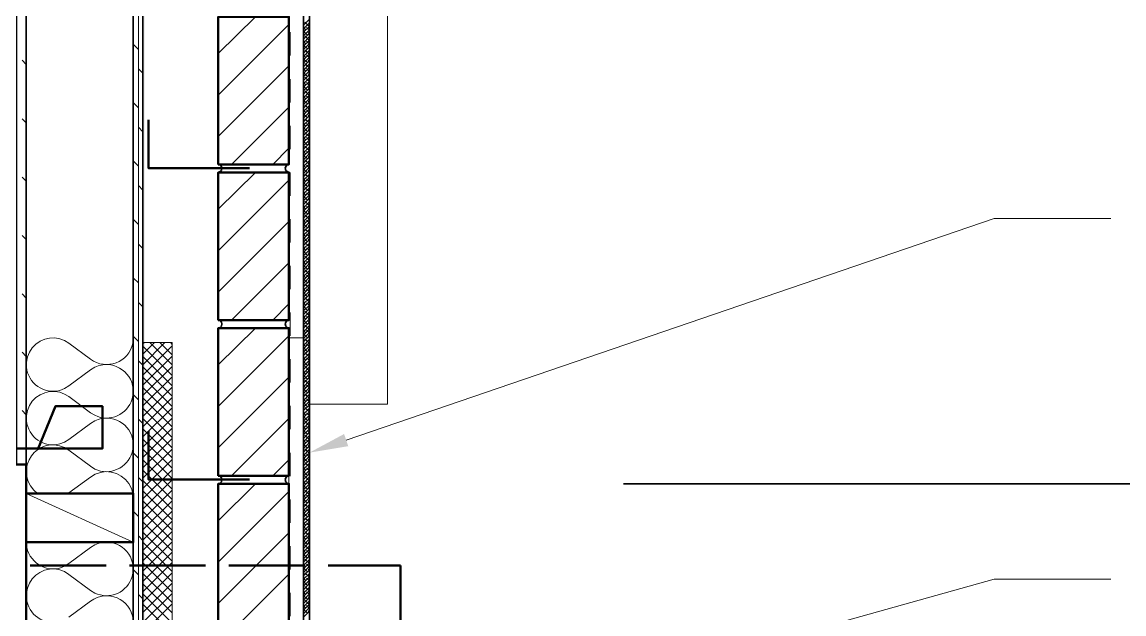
# Model space of a CAD drawing. Header units: inches. Extents: x 5 to 516, y -193 to 129.
# Drawn here: x 105.748 to 110.469, y -177.12 to -174.585 of the extents above; entities that cross this region are included whole.
import ezdxf

# ---------------------------------------------------------------- set-up
doc = ezdxf.new("R2010")
doc.units = ezdxf.units.IN
doc.header["$MEASUREMENT"] = 0
doc.linetypes.add('PDF_IMPORT', pattern=[1, 0.8, -0.2])
doc.layers.add('PDF8_Geometry', color=7, linetype='Continuous')
doc.layers.add('PDF8_Solid Fills', color=7, linetype='Continuous')

msp = doc.modelspace()

# ---------------------------------------------------------------- hatches: boundary and pattern name
at = {"layer": 'PDF8_Solid Fills', "transparency": 33554559}
msp.add_hatch(color=256, dxfattribs=at).paths.add_polyline_path([(106.2721842, -171.2291155), (106.269962, -171.2291155), (106.2699621, -180.5413382), (106.2721842, -180.5413382)])

# ---------------------------------------------------------------- linework, layer by layer
at = {"layer": 'PDF8_Geometry', "lineweight": 35}
for points in [[(105.7244061, -171.1268929), (105.7244061, -176.4791154), (105.7655172, -176.4791154), (105.7655172, -171.1268929)], [(106.9532948, -179.5624484), (106.9532948, -171.3646701), (106.9799615, -171.3646701), (106.9799615, -179.5624484)]]:
    msp.add_lwpolyline(points, close=True, dxfattribs=at)
for points in [[(106.2244061, -171.2291155), (106.2244061, -180.5413382), (106.2655172, -180.5413382), (106.2655172, -171.2291155)], [(106.5888505, -175.2291159), (106.5966282, -175.2257825), (106.6021838, -175.220227), (106.604406, -175.2113381), (106.6021838, -175.2035603), (106.5966282, -175.1968936), (106.5888505, -175.1946714)], [(106.8910728, -175.1946706), (106.8832951, -175.1968928), (106.8777395, -175.2035594), (106.8755173, -175.2113372), (106.8777395, -175.2202261), (106.8832951, -175.2257817), (106.8910728, -175.229115)], [(106.5888505, -175.8957826), (106.5966282, -175.8924492), (106.6021838, -175.8868937), (106.604406, -175.8780048), (106.6021838, -175.870227), (106.5966282, -175.8635604), (106.5888505, -175.8613381)], [(106.8910728, -175.8613373), (106.8832951, -175.8635595), (106.8777395, -175.8702262), (106.8755173, -175.8780039), (106.8777395, -175.8868928), (106.8832951, -175.8924484), (106.8910728, -175.8957817)], [(106.5888505, -176.5624493), (106.5966282, -176.559116), (106.6021838, -176.5535604), (106.604406, -176.5446715), (106.6021838, -176.5368937), (106.5966282, -176.5302271), (106.5888505, -176.5280049)], [(106.8910728, -176.528004), (106.8832951, -176.5302262), (106.8777395, -176.5368929), (106.8755173, -176.5446707), (106.8777395, -176.5535596), (106.8832951, -176.5591151), (106.8910728, -176.5624484)], [(108.3244067, -176.5624493), (113.3355184, -176.5624493)]]:
    msp.add_lwpolyline(points, dxfattribs=at)
at = {"layer": 'PDF8_Geometry', "lineweight": 15}
for points in [[(106.2255172, -180.5413382), (106.2255172, -171.2280039)], [(106.2466286, -180.5413382), (106.2466286, -171.2280039)], [(106.9799615, -175.6191159), (106.9532948, -175.6457826), (106.9532948, -171.5202267)], [(106.9799615, -172.7213371), (107.3132949, -172.7213371), (107.3132949, -176.2213373), (106.9799615, -176.2213373)], [(106.2255172, -174.5980044), (106.2244061, -174.5968933)], [(106.5888505, -174.7202262), (106.7477394, -174.5624484)], [(106.5888505, -174.8980046), (106.8910727, -174.5957824)], [(106.9555169, -174.5968933), (106.9532947, -174.5946711)], [(106.9532948, -174.5991154), (106.9799615, -174.5735599)], [(106.9532948, -174.6146704), (106.9799615, -174.5880037)], [(106.9532948, -174.6291154), (106.9799615, -174.6035598)], [(106.9777394, -174.6046708), (106.9599616, -174.5857819)], [(106.9799615, -174.6202268), (106.9666282, -174.6080046)], [(106.9555169, -174.6557821), (106.9532947, -174.6535599)], [(106.9532948, -174.6435603), (106.9799615, -174.6180048)], [(106.9532948, -174.6591153), (106.9799615, -174.6324486)], [(106.9532948, -174.6735603), (106.9799615, -174.6468936)], [(106.971073, -174.6413382), (106.9532952, -174.6246715)], [(106.9632955, -174.6191158), (106.9532955, -174.6091158)], [(106.9777394, -174.6635595), (106.9599616, -174.6446706)], [(106.9799615, -174.6357818), (106.974406, -174.6302262)], [(106.2466286, -174.7024491), (106.2255175, -174.681338)], [(106.9532948, -174.6880041), (106.9799615, -174.6624486)], [(106.9532948, -174.7024491), (106.9799615, -174.6768935)], [(106.9532948, -174.718004), (106.9799615, -174.6913374)], [(106.971073, -174.7002258), (106.9532952, -174.6835592)], [(106.9632955, -174.6780045), (106.9532955, -174.6680045)], [(106.9799615, -174.6802267), (106.9666282, -174.6668933)], [(106.9799615, -174.6946705), (106.974406, -174.689115)], [(105.7655178, -174.7668932), (105.74774, -174.7491154)], [(106.9555169, -174.7146708), (106.9532947, -174.7124486)], [(106.9532948, -174.732449), (106.9799615, -174.7057823)], [(106.9532948, -174.7468929), (106.9799615, -174.7213373)], [(106.9532948, -174.7613379), (106.9799615, -174.7357823)], [(106.9532948, -174.7768928), (106.9799615, -174.7502261)], [(106.971073, -174.7591157), (106.9532952, -174.7424491)], [(106.9632955, -174.7368933), (106.9532955, -174.7268933)], [(106.9777394, -174.7224483), (106.9599616, -174.7035594)], [(106.9799615, -174.7391154), (106.9666282, -174.7257821)], [(106.9799615, -174.7535593), (106.974406, -174.7480037)], [(106.2655178, -174.8046706), (106.2466289, -174.7857817)], [(106.5888505, -175.0746709), (106.8910727, -174.7724487)], [(106.9555169, -174.7735596), (106.9532947, -174.7713374)], [(106.9532948, -174.7913378), (106.9799615, -174.7646711)], [(106.9532948, -174.8057816), (106.9799615, -174.7802261)], [(106.9532948, -174.8202266), (106.9799615, -174.7946711)], [(106.9632955, -174.795782), (106.9532955, -174.785782)], [(106.9777394, -174.7813371), (106.9599616, -174.7624482)], [(106.9799615, -174.7980042), (106.9666282, -174.7846708)], [(106.9555169, -174.8324483), (106.9532947, -174.8302261)], [(106.9532948, -174.8357827), (106.9799615, -174.809116)], [(106.9532948, -174.8502265), (106.9799615, -174.8235599)], [(106.9532948, -174.8646704), (106.9799615, -174.8391148)], [(106.971073, -174.8180045), (106.9532952, -174.8013378)], [(106.9632955, -174.8546708), (106.9532955, -174.8446708)], [(106.9777394, -174.8402269), (106.9599616, -174.821338)], [(106.9799615, -174.8568929), (106.9666282, -174.8435596)], [(106.9799615, -174.8124492), (106.974406, -174.8068936)], [(106.2255172, -174.8480044), (106.2244061, -174.8468933)], [(106.9555169, -174.8913382), (106.9532947, -174.889116)], [(106.9532948, -174.8791154), (106.9799615, -174.8535598)], [(106.9532948, -174.8946703), (106.9799615, -174.8680036)], [(106.9532948, -174.9091153), (106.9799615, -174.8824486)], [(106.971073, -174.8768932), (106.9532952, -174.8602266)], [(106.9777394, -174.8991157), (106.9599616, -174.8802268)], [(106.9799615, -174.8713379), (106.974406, -174.8657824)], [(106.2466286, -174.9524491), (106.2255175, -174.931338)], [(106.9532948, -174.9235603), (106.9799615, -174.8980047)], [(106.9532948, -174.9380041), (106.9799615, -174.9124486)], [(106.9532948, -174.9535602), (106.9799615, -174.9268935)], [(106.971073, -174.935782), (106.9532952, -174.9191153)], [(106.9632955, -174.9135596), (106.9532955, -174.9035596)], [(106.9799615, -174.9157817), (106.9666282, -174.9024484)], [(106.9799615, -174.9302267), (106.974406, -174.9246711)], [(106.6455171, -175.1946706), (106.8910727, -174.949115)], [(106.9555169, -174.9502259), (106.9532947, -174.9480036)], [(106.9532948, -174.968004), (106.9799615, -174.9424485)], [(106.9532948, -174.982449), (106.9799615, -174.9568935)], [(106.9532948, -174.9968929), (106.9799615, -174.9713373)], [(106.9532948, -175.0124489), (106.9799615, -174.9857823)], [(106.971073, -174.9946708), (106.9532952, -174.9780041)], [(106.9632955, -174.9724483), (106.9532955, -174.9624483)], [(106.9777394, -174.9580045), (106.9599616, -174.9402267)], [(106.9799615, -174.9746716), (106.9666282, -174.9613382)], [(106.9799615, -174.9891154), (106.974406, -174.9835599)], [(105.7655178, -175.0168932), (105.74774, -174.9991154)], [(106.9555169, -175.0102268), (106.9532947, -175.0068935)], [(106.9532948, -175.0268928), (106.9799615, -175.0013372)], [(106.9532948, -175.0413378), (106.9799615, -175.0157822)], [(106.9532948, -175.0568927), (106.9799615, -175.0302261)], [(106.9632955, -175.0313371), (106.9532955, -175.0224482)], [(106.9777394, -175.0168932), (106.9599616, -174.9991154)], [(106.9799615, -175.0335592), (106.9666282, -175.0202259)], [(106.2655178, -175.0546706), (106.2466289, -175.0357817)], [(106.9555169, -175.0691156), (106.9532947, -175.0657822)], [(106.9532948, -175.0713377), (106.9799615, -175.044671)], [(106.9532948, -175.0857827), (106.9799615, -175.0602271)], [(106.9532948, -175.1002266), (106.9799615, -175.074671)], [(106.971073, -175.0535595), (106.9532952, -175.0368929)], [(106.9777394, -175.075782), (106.9599616, -175.0580042)], [(106.9799615, -175.0924491), (106.9666282, -175.0791158)], [(106.9799615, -175.0480042), (106.974406, -175.0424486)], [(106.2255172, -175.0980044), (106.2244061, -175.0968933)], [(106.8221845, -175.1946706), (106.8910734, -175.1257817)], [(106.9555169, -175.1280043), (106.9532947, -175.124671)], [(106.9532948, -175.1157826), (106.9799615, -175.0891159)], [(106.9532948, -175.1302265), (106.9799615, -175.1035598)], [(106.9532948, -175.1446703), (106.9799615, -175.1191148)], [(106.971073, -175.1124483), (106.9532952, -175.0957816)], [(106.9632955, -175.090227), (106.9532955, -175.0813381)], [(106.9777394, -175.1346707), (106.9599616, -175.1168929)], [(106.9799615, -175.1068929), (106.974406, -175.1013374)], [(106.9532948, -175.1591153), (106.9799615, -175.1335598)], [(106.9532948, -175.1746714), (106.9799615, -175.1480047)], [(106.9532948, -175.1891152), (106.9799615, -175.1624486)], [(106.971073, -175.1713382), (106.9532952, -175.1546715)], [(106.9632955, -175.1491157), (106.9532955, -175.1402268)], [(106.9799615, -175.1513378), (106.9666282, -175.1391156)], [(106.9799615, -175.1657817), (106.974406, -175.1602262)], [(106.2466286, -175.2024491), (106.2255175, -175.181338)], [(106.9555169, -175.1868931), (106.9532947, -175.1835598)], [(106.9532948, -175.2035602), (106.9799615, -175.1780047)], [(106.9532948, -175.2180041), (106.9799615, -175.1924485)], [(106.9532948, -175.2335601), (106.9799615, -175.2068935)], [(106.9532948, -175.248004), (106.9799615, -175.2213373)], [(106.971073, -175.2302269), (106.9532952, -175.2135603)], [(106.9632955, -175.2080045), (106.9532955, -175.1991156)], [(106.9777394, -175.1935595), (106.9599616, -175.1757817)], [(106.9799615, -175.2102266), (106.9666282, -175.1980044)], [(106.9799615, -175.2246716), (106.974406, -175.219116)], [(105.7655178, -175.2668932), (105.74774, -175.2491155)], [(106.5888505, -175.3868929), (106.7477394, -175.2291151)], [(106.5888505, -175.5646714), (106.8910727, -175.2624491)], [(106.9555169, -175.2457818), (106.9532947, -175.2424485)], [(106.9532948, -175.262449), (106.9799615, -175.2368934)], [(106.9532948, -175.2768928), (106.9799615, -175.2513373)], [(106.9532948, -175.2924489), (106.9799615, -175.2657822)], [(106.9632955, -175.2680043), (106.9532955, -175.2580043)], [(106.9777394, -175.2524494), (106.9599616, -175.2346716)], [(106.9799615, -175.2691154), (106.9666282, -175.2568931)], [(106.2655178, -175.3046706), (106.2466289, -175.2857817)], [(106.9555169, -175.3046706), (106.9532947, -175.3013373)], [(106.9532948, -175.3068927), (106.9799615, -175.2802261)], [(106.9532948, -175.3213377), (106.9799615, -175.2957822)], [(106.9532948, -175.3357827), (106.9799615, -175.3102272)], [(106.971073, -175.2891157), (106.9532952, -175.272449)], [(106.9632955, -175.3268931), (106.9532955, -175.3168931)], [(106.9777394, -175.311337), (106.9599616, -175.2935592)], [(106.9799615, -175.3280041), (106.9666282, -175.3157819)], [(106.9799615, -175.2835592), (106.974406, -175.2780037)], [(106.2255172, -175.3480044), (106.2244061, -175.3468933)], [(106.9555169, -175.3635605), (106.9532947, -175.3602272)], [(106.9532948, -175.3513376), (106.9799615, -175.324671)], [(106.9532948, -175.3657826), (106.9799615, -175.339116)], [(106.9532948, -175.3802265), (106.9799615, -175.3546709)], [(106.971073, -175.3480044), (106.9532952, -175.3313378)], [(106.9777394, -175.3702269), (106.9599616, -175.3524491)], [(106.9799615, -175.3424491), (106.974406, -175.3380047)], [(106.9532948, -175.3946703), (106.9799615, -175.3691148)], [(106.9532948, -175.4102264), (106.9799615, -175.3835597)], [(106.9532948, -175.4246714), (106.9799615, -175.3991158)], [(106.971073, -175.4068932), (106.9532952, -175.3902265)], [(106.9632955, -175.3857818), (106.9532955, -175.3757818)], [(106.9777394, -175.4291156), (106.9599616, -175.4113379)], [(106.9799615, -175.3868929), (106.9666282, -175.3746707)], [(106.9799615, -175.4013379), (106.974406, -175.3968934)], [(106.2466286, -175.4524492), (106.2255175, -175.4313381)], [(106.5888505, -175.7413376), (106.8910727, -175.4391154)], [(106.9555169, -175.4224481), (106.9532947, -175.4202259)], [(106.9532948, -175.4391152), (106.9799615, -175.4135597)], [(106.9532948, -175.4535602), (106.9799615, -175.4280047)], [(106.9532948, -175.4691152), (106.9799615, -175.4424485)], [(106.9532948, -175.4835601), (106.9799615, -175.4580046)], [(106.971073, -175.466893), (106.9532952, -175.4491152)], [(106.9632955, -175.4446706), (106.9532955, -175.4346706)], [(106.9799615, -175.4457816), (106.9666282, -175.4335594)], [(106.9799615, -175.4602266), (106.974406, -175.4557822)], [(107.1366286, -176.3757823), (109.9132955, -175.4268933), (110.4132956, -175.4268933)], [(105.7655178, -175.5168933), (105.74774, -175.4991155)], [(106.9555169, -175.481338), (106.9532947, -175.4791158)], [(106.9532948, -175.498004), (106.9799615, -175.4724484)], [(106.9532948, -175.5135601), (106.9799615, -175.4868934)], [(106.9532948, -175.5280039), (106.9799615, -175.5013372)], [(106.9632955, -175.5035593), (106.9532955, -175.4935593)], [(106.9777394, -175.4880044), (106.9599616, -175.4702266)], [(106.9799615, -175.5046715), (106.9666282, -175.4924493)], [(106.2655178, -175.5546706), (106.2466289, -175.5357817)], [(106.9555169, -175.5402268), (106.9532947, -175.5380045)], [(106.9532948, -175.5424489), (106.9799615, -175.5168933)], [(106.9532948, -175.5568928), (106.9799615, -175.5313372)], [(106.9532948, -175.5724488), (106.9799615, -175.5457821)], [(106.971073, -175.5257818), (106.9532952, -175.508004)], [(106.9632955, -175.5624492), (106.9532955, -175.5524492)], [(106.9777394, -175.5468932), (106.9599616, -175.5291154)], [(106.9799615, -175.5635603), (106.9666282, -175.5513381)], [(106.9799615, -175.5191154), (106.974406, -175.5146709)], [(106.2255172, -175.5980045), (106.2244061, -175.5968933)], [(106.9555169, -175.5991155), (106.9532947, -175.5968933)], [(106.9532948, -175.5868927), (106.9799615, -175.560226)], [(106.9532948, -175.6013377), (106.9799615, -175.5757821)], [(106.9532948, -175.6157826), (106.9799615, -175.5902271)], [(106.971073, -175.5846705), (106.9532952, -175.5668928)], [(106.9777394, -175.6057819), (106.9599616, -175.5880041)], [(106.9799615, -175.5780041), (106.974406, -175.5735597)], [(106.6455171, -175.8613373), (106.8910727, -175.6157817)], [(106.9532948, -175.6313376), (106.9799615, -175.6046709)], [(106.9532948, -175.6602264), (106.9799615, -175.6346709)], [(106.971073, -175.6435604), (106.9532952, -175.6257826)], [(106.9632955, -175.621338), (106.9532955, -175.611338)], [(106.9777394, -175.6657817), (106.9599616, -175.6468929)], [(106.9799615, -175.622449), (106.9666282, -175.6102268)], [(106.9799615, -175.6368929), (106.974406, -175.6324485)], [(106.2466286, -175.7024492), (106.2255175, -175.6813381)], [(106.9555169, -175.6580043), (106.9532947, -175.6557821)], [(106.9532948, -175.6746714), (106.9799615, -175.6491158)], [(106.9532948, -175.6902263), (106.9799615, -175.6635597)], [(106.9532948, -175.7046713), (106.9799615, -175.6780046)], [(106.9532948, -175.7191152), (106.9799615, -175.6935596)], [(106.971073, -175.7024492), (106.9532952, -175.6846714)], [(106.9632955, -175.6802267), (106.9532955, -175.6702267)], [(106.9799615, -175.6813378), (106.9666282, -175.6691156)], [(106.9799615, -175.6957817), (106.974406, -175.6913372)], [(106.9555169, -175.716893), (106.9532947, -175.7146708)], [(106.9532948, -175.7335602), (106.9799615, -175.7080046)], [(106.9532948, -175.7491151), (106.9799615, -175.7224484)], [(106.9532948, -175.7635601), (106.9799615, -175.7368934)], [(106.9632955, -175.7391155), (106.9532955, -175.7291155)], [(106.9777394, -175.7246716), (106.9599616, -175.7057827)], [(106.9799615, -175.7402266), (106.9666282, -175.7280043)], [(105.7655178, -175.7668933), (105.74774, -175.7491155)], [(106.2655178, -175.8046706), (106.2466289, -175.7857818)], [(106.9555169, -175.7757818), (106.9532947, -175.7735596)], [(106.9532948, -175.7780039), (106.9799615, -175.7524484)], [(106.9532948, -175.7924489), (106.9799615, -175.7668934)], [(106.9532948, -175.808005), (106.9799615, -175.7813383)], [(106.971073, -175.7613379), (106.9532952, -175.7435602)], [(106.9632955, -175.7980043), (106.9532955, -175.7880043)], [(106.9777394, -175.7835593), (106.9599616, -175.7646704)], [(106.9799615, -175.7991153), (106.9666282, -175.7868931)], [(106.9799615, -175.7546715), (106.974406, -175.7502271)], [(106.8221845, -175.8613373), (106.8910734, -175.7924484)], [(106.9555169, -175.8346706), (106.9532947, -175.8324483)], [(106.9532948, -175.8224488), (106.9799615, -175.7968933)], [(106.9532948, -175.8368927), (106.9799615, -175.8113371)], [(106.9532948, -175.8513377), (106.9799615, -175.8257821)], [(106.971073, -175.8202267), (106.9532952, -175.8024489)], [(106.9777394, -175.8424492), (106.9599616, -175.8235603)], [(106.9799615, -175.8135603), (106.974406, -175.8091159)], [(106.2255172, -175.8480045), (106.2244061, -175.8468934)], [(106.9532948, -175.8668926), (106.9799615, -175.8402259)], [(106.9532948, -175.8813376), (106.9799615, -175.855782)], [(106.9532948, -175.8957826), (106.9799615, -175.870227)], [(106.971073, -175.8791155), (106.9532952, -175.8613377)], [(106.9632955, -175.856893), (106.9532955, -175.846893)], [(106.9777394, -175.9013379), (106.9599616, -175.882449)], [(106.9799615, -175.8580041), (106.9666282, -175.8457819)], [(106.9799615, -175.8724491), (106.974406, -175.8680046)], [(106.5888505, -176.0535596), (106.7477394, -175.8957818)], [(106.5888505, -176.2313381), (106.8910727, -175.9291158)], [(106.9555169, -175.8935604), (106.9532947, -175.8913382)], [(106.9532948, -175.9113375), (106.9799615, -175.8846708)], [(106.9532948, -175.9257825), (106.9799615, -175.8991158)], [(106.9532948, -175.9402263), (106.9799615, -175.9146708)], [(106.9532948, -175.9546713), (106.9799615, -175.9291158)], [(106.971073, -175.9380042), (106.9532952, -175.9202264)], [(106.9632955, -175.9157818), (106.9532955, -175.9057818)], [(106.9799615, -175.9168928), (106.9666282, -175.9046706)], [(106.9799615, -175.9324489), (106.974406, -175.9268933)], [(106.0410727, -176.0291156), (105.9488505, -175.9602267), (105.9299616, -175.9491156), (105.9099616, -175.9413378)], [(106.2221838, -175.9602267), (106.224406, -175.9368933)], [(106.2466286, -175.9524492), (106.2255175, -175.9313381)], [(106.3910728, -176.0980045), (106.2655172, -175.97356)], [(106.2655178, -176.0524485), (106.3599623, -175.9580041)], [(106.2655178, -175.9635599), (106.2721845, -175.9580043)], [(106.2655178, -176.0080048), (106.3155178, -175.9580048)], [(106.2655178, -176.0968934), (106.3910734, -175.9713379)], [(106.3910728, -176.0535596), (106.2955172, -175.958004)], [(106.3910728, -176.0102269), (106.3388506, -175.9580047)], [(106.3910728, -175.965782), (106.383295, -175.9580042)], [(106.9555169, -175.9524492), (106.9532947, -175.950227)], [(106.9532948, -175.9702263), (106.9799615, -175.9435596)], [(106.9532948, -175.9846712), (106.9799615, -175.9580046)], [(106.9532948, -175.9991151), (106.9799615, -175.9735595)], [(106.9632955, -175.9746717), (106.9532955, -175.9646717)], [(106.9777394, -175.9602267), (106.9599616, -175.9413378)], [(106.9799615, -175.9757816), (106.9666282, -175.9635594)], [(105.7655178, -176.0168933), (105.74774, -175.9991155)], [(105.7710727, -176.0191156), (105.7666282, -176.0413378), (105.7666282, -176.0624489)], [(106.3910728, -176.1424483), (106.2655172, -176.0168927)], [(106.2655178, -176.1402261), (106.3910734, -176.0157817)], [(106.9555169, -176.011338), (106.9532947, -176.0091157)], [(106.9532948, -176.0135601), (106.9799615, -175.9880045)], [(106.9532948, -176.029115), (106.9799615, -176.0024484)], [(106.9532948, -176.04356), (106.9799615, -176.0168933)], [(106.971073, -175.996893), (106.9532952, -175.9791152)], [(106.9632955, -176.0335593), (106.9532955, -176.0235593)], [(106.9777394, -176.0191154), (106.9599616, -176.0002265)], [(106.9799615, -176.0346715), (106.9666282, -176.0224493)], [(106.9799615, -175.9913376), (106.974406, -175.9857821)], [(106.0599616, -176.0635597), (106.0410727, -176.0746708), (105.9488505, -176.1435597)], [(106.2655178, -176.0546707), (106.2466289, -176.0357818)], [(106.3910728, -176.1868932), (106.2655172, -176.0613376)], [(106.2655178, -176.184671), (106.3910734, -176.0602266)], [(106.9555169, -176.0702267), (106.9532947, -176.0680045)], [(106.9532948, -176.058005), (106.9799615, -176.0324494)], [(106.9532948, -176.0724489), (106.9799615, -176.0468933)], [(106.9532948, -176.0880049), (106.9799615, -176.0613382)], [(106.971073, -176.0557817), (106.9532952, -176.038004)], [(106.9777394, -176.0780042), (106.9599616, -176.0591153)], [(106.9799615, -176.0502264), (106.974406, -176.0446708)], [(106.2255172, -176.0980045), (106.2244061, -176.0968934)], [(106.3910728, -176.2313381), (106.2655172, -176.1057825)], [(106.2655178, -176.2291159), (106.3910734, -176.1046715)], [(106.5888505, -176.4080043), (106.8910727, -176.1057821)], [(106.9532948, -176.1024488), (106.9799615, -176.0757821)], [(106.9532948, -176.1168926), (106.9799615, -176.0913371)], [(106.9532948, -176.1313376), (106.9799615, -176.1057821)], [(106.971073, -176.1146705), (106.9532952, -176.0968927)], [(106.9632955, -176.0924492), (106.9532955, -176.0824492)], [(106.9777394, -176.1368929), (106.9599616, -176.1180041)], [(106.9799615, -176.0935602), (106.9666282, -176.081338)], [(106.9799615, -176.1091152), (106.974406, -176.1035596)], [(105.9099616, -176.1624489), (105.9299616, -176.1546711), (105.9488505, -176.14356)], [(106.2199616, -176.1991153), (106.2232949, -176.1768931), (106.2232949, -176.155782)], [(106.3910728, -176.2746708), (106.2655172, -176.1502263)], [(106.2655178, -176.2735597), (106.3910734, -176.1480041)], [(106.9555169, -176.1291155), (106.9532947, -176.1268933)], [(106.9532948, -176.1468937), (106.9799615, -176.120227)], [(106.9532948, -176.1613375), (106.9799615, -176.1346709)], [(106.9532948, -176.1757825), (106.9799615, -176.150227)], [(106.9532948, -176.1902264), (106.9799615, -176.1646708)], [(106.971073, -176.1735604), (106.9532952, -176.1557826)], [(106.9632955, -176.1513379), (106.9532955, -176.1413379)], [(106.9799615, -176.152449), (106.9666282, -176.1402268)], [(106.9799615, -176.1680039), (106.974406, -176.1624484)], [(106.0599616, -176.2691153), (106.0410727, -176.2580042), (105.9488505, -176.1891153), (105.9299616, -176.1780042), (105.9099616, -176.1702264)], [(106.2466286, -176.2024492), (106.2255175, -176.1813381)], [(106.3910728, -176.3191157), (106.2655172, -176.1946712)], [(106.2655178, -176.3180046), (106.3910734, -176.192449)], [(106.9555169, -176.1880042), (106.9532947, -176.185782)], [(106.9532948, -176.2057824), (106.9799615, -176.1791158)], [(106.9532948, -176.2202263), (106.9799615, -176.1946707)], [(106.9532948, -176.2346713), (106.9799615, -176.2091157)], [(106.9632955, -176.2102267), (106.9532955, -176.2002267)], [(106.9777394, -176.1957817), (106.9599616, -176.1768928)], [(106.9799615, -176.2113378), (106.9666282, -176.1991155)], [(105.7655178, -176.2668933), (105.74774, -176.2491155)], [(105.7710727, -176.2480042), (105.7666282, -176.2702264), (105.7666282, -176.2924486)], [(106.3910728, -176.3635606), (106.2655172, -176.238005)], [(106.2655178, -176.3613373), (106.3910734, -176.2368929)], [(106.9555169, -176.246893), (106.9532947, -176.2446708)], [(106.9532948, -176.2491151), (106.9799615, -176.2235596)], [(106.9532948, -176.2646712), (106.9799615, -176.2380045)], [(106.9532948, -176.279115), (106.9799615, -176.2535595)], [(106.971073, -176.2324491), (106.9532952, -176.2146714)], [(106.9632955, -176.2691154), (106.9532955, -176.2591154)], [(106.9777394, -176.2546716), (106.9599616, -176.2357827)], [(106.9799615, -176.2702265), (106.9666282, -176.2580043)], [(106.9799615, -176.2268938), (106.974406, -176.2213383)], [(106.0599616, -176.2924484), (106.0410727, -176.3035595), (105.9488505, -176.3724484)], [(106.2655178, -176.3046707), (106.2466289, -176.2857818)], [(106.3910728, -176.4080043), (106.2655172, -176.2824488)], [(106.2655178, -176.4057822), (106.3910734, -176.2813378)], [(106.6455171, -176.528004), (106.8910727, -176.2824484)], [(106.9555169, -176.3057818), (106.9532947, -176.3035595)], [(106.9532948, -176.29356), (106.9799615, -176.2680045)], [(106.9532948, -176.309115), (106.9799615, -176.2824483)], [(106.9532948, -176.3235599), (106.9799615, -176.2968933)], [(106.971073, -176.2913379), (106.9532952, -176.2746712)], [(106.9777394, -176.3135603), (106.9599616, -176.2946715)], [(106.9799615, -176.2857826), (106.974406, -176.280227)], [(106.2255172, -176.3480045), (106.2244061, -176.3468934)], [(106.3910728, -176.4513382), (106.2655172, -176.3268937)], [(106.2655178, -176.450226), (106.3910734, -176.3246704)], [(106.9532948, -176.3380049), (106.9799615, -176.3124494)], [(106.9532948, -176.3524488), (106.9799615, -176.3268932)], [(106.9532948, -176.3680048), (106.9799615, -176.3413382)], [(106.9532948, -176.3824487), (106.9799615, -176.355782)], [(106.971073, -176.3502267), (106.9532952, -176.33356)], [(106.9632955, -176.3280042), (106.9532955, -176.3180042)], [(106.9777394, -176.3724491), (106.9599616, -176.3535602)], [(106.9799615, -176.3291153), (106.9666282, -176.316893)], [(106.9799615, -176.3446713), (106.974406, -176.3391158)], [(105.9099616, -176.3913375), (105.9299616, -176.3846709), (105.9488505, -176.3724487)], [(106.2199616, -176.4280039), (106.2232949, -176.4068928), (106.2232949, -176.3846706)], [(106.3910728, -176.4957819), (106.2655172, -176.3713375)], [(106.2655178, -176.4946709), (106.3910734, -176.3691153)], [(106.9555169, -176.3646705), (106.9532947, -176.3624483)], [(106.9532948, -176.3968937), (106.9799615, -176.3713381)], [(106.9532948, -176.4113375), (106.9799615, -176.385782)], [(106.9532948, -176.4268936), (106.9799615, -176.4002269)], [(106.971073, -176.4091154), (106.9532952, -176.3924487)], [(106.9632955, -176.386893), (106.9532955, -176.376893)], [(106.9799615, -176.3891151), (106.9666282, -176.3757818)], [(106.9799615, -176.4035601), (106.974406, -176.3980045)], [(106.0599616, -176.4991151), (106.0410727, -176.4868928), (105.9488505, -176.4180039), (105.9299616, -176.4068928)], [(106.2466286, -176.4524492), (106.2255175, -176.4313381)], [(106.3910728, -176.5402268), (106.2655172, -176.4146713)], [(106.2655178, -176.5380047), (106.3910734, -176.4135603)], [(106.9555169, -176.4235604), (106.9532947, -176.4213382)], [(106.9532948, -176.4413375), (106.9799615, -176.4146708)], [(106.9532948, -176.4557824), (106.9799615, -176.4302269)], [(106.9532948, -176.4702263), (106.9799615, -176.4446707)], [(106.9632955, -176.4457817), (106.9532955, -176.4357817)], [(106.9777394, -176.4313379), (106.9599616, -176.412449)], [(106.9799615, -176.4480039), (106.9666282, -176.4346705)], [(106.3910728, -176.5846706), (106.2655172, -176.4591151)], [(106.2655178, -176.5824485), (106.3910734, -176.458004)], [(106.8221845, -176.528004), (106.8910734, -176.4591151)], [(106.9555169, -176.4824492), (106.9532947, -176.4802269)], [(106.9532948, -176.4857824), (106.9799615, -176.4591157)], [(106.9532948, -176.5002262), (106.9799615, -176.4735595)], [(106.9532948, -176.5146712), (106.9799615, -176.4891156)], [(106.971073, -176.4680042), (106.9532952, -176.4513375)], [(106.9632955, -176.5046716), (106.9532955, -176.4946716)], [(106.9777394, -176.4902266), (106.9599616, -176.4713377)], [(106.9799615, -176.5068937), (106.9666282, -176.4935604)], [(106.9799615, -176.4624488), (106.974406, -176.4568933)], [(106.2244061, -176.6280045), (106.2221839, -176.6046711), (106.2166283, -176.5824489), (106.2055172, -176.5613378), (106.1910728, -176.54356), (106.1721839, -176.5291156), (106.1521839, -176.5180044), (106.1299617, -176.5124489), (106.1066283, -176.5102267), (106.083295, -176.51356), (106.0610728, -176.5213378), (106.0410728, -176.53356), (105.9488505, -176.6013378), (105.9466283, -176.60356)], [(106.2655178, -176.5546707), (106.2466289, -176.5357818)], [(106.3910728, -176.6291155), (106.2655172, -176.50356)], [(106.2655178, -176.6268934), (106.3910734, -176.5024489)], [(106.9555169, -176.5413379), (106.9532947, -176.5391157)], [(106.9532948, -176.5291151), (106.9799615, -176.5035595)], [(106.9532948, -176.5446711), (106.9799615, -176.5180044)], [(106.9532948, -176.559115), (106.9799615, -176.5324483)], [(106.971073, -176.5268929), (106.9532952, -176.5102263)], [(106.9777394, -176.5491154), (106.9599616, -176.5302265)], [(106.9799615, -176.5213376), (106.974406, -176.515782)], [(105.7977393, -176.5891151), (105.814406, -176.6035595)], [(106.3910728, -176.6724482), (106.2655172, -176.5480038)], [(106.2655178, -176.6713383), (106.3910734, -176.5457827)], [(106.2655178, -176.7157821), (106.3910734, -176.5902265)], [(106.5888505, -176.7213374), (106.7477394, -176.5624485)], [(106.9532948, -176.57356), (106.9799615, -176.5480044)], [(106.9532948, -176.5880049), (106.9799615, -176.5624494)], [(106.9532948, -176.6035599), (106.9799615, -176.5768932)], [(106.9532948, -176.6180049), (106.9799615, -176.5913382)], [(106.971073, -176.5857828), (106.9532952, -176.5691161)], [(106.9632955, -176.5635604), (106.9532955, -176.5535604)], [(106.9777394, -176.6080041), (106.9599616, -176.5902264)], [(106.9799615, -176.5657825), (106.9666282, -176.5524492)], [(106.9799615, -176.5802264), (106.974406, -176.5746708)], [(105.7655178, -176.6035599), (106.2244067, -176.8124488)], [(106.2255172, -176.5980045), (106.2244061, -176.5968934)], [(106.3910728, -176.7168931), (106.2655172, -176.5924487)], [(106.3910728, -176.761338), (106.2655172, -176.6357825)], [(106.2655178, -176.7591159), (106.3910734, -176.6346714)], [(106.5888505, -176.8980048), (106.8910727, -176.5957825)], [(106.9555169, -176.6002267), (106.9532947, -176.5980045)], [(106.9532948, -176.6324487), (106.9799615, -176.6068932)], [(106.9532948, -176.6468937), (106.9799615, -176.6213381)], [(106.9532948, -176.6624486), (106.9799615, -176.635782)], [(106.971073, -176.6446704), (106.9532952, -176.6280038)], [(106.9632955, -176.6224491), (106.9532955, -176.6124491)], [(106.9799615, -176.6246713), (106.9666282, -176.6113379)], [(106.9799615, -176.6391151), (106.974406, -176.6335596)], [(106.2466286, -176.7024493), (106.2255175, -176.6813382)], [(106.3910728, -176.8057818), (106.2655172, -176.6802262)], [(106.2655178, -176.8035597), (106.3910734, -176.6791152)], [(106.9555169, -176.6591154), (106.9532947, -176.6568932)], [(106.9532948, -176.6768936), (106.9799615, -176.6513381)], [(106.9532948, -176.6913375), (106.9799615, -176.6657819)], [(106.9532948, -176.7057825), (106.9799615, -176.6802269)], [(106.9632955, -176.6813379), (106.9532955, -176.672449)], [(106.9777394, -176.6668929), (106.9599616, -176.6491151)], [(106.9799615, -176.68356), (106.9666282, -176.6702267)], [(106.3910728, -176.8491156), (106.2655172, -176.7246712)], [(106.2655178, -176.8480046), (106.3910734, -176.722449)], [(106.9555169, -176.7191153), (106.9532947, -176.7157819)], [(106.9532948, -176.7213374), (106.9799615, -176.6946707)], [(106.9532948, -176.7357824), (106.9799615, -176.7102268)], [(106.9532948, -176.7502262), (106.9799615, -176.7246707)], [(106.971073, -176.7035603), (106.9532952, -176.6868937)], [(106.9632955, -176.7402266), (106.9532955, -176.7313377)], [(106.9777394, -176.7257817), (106.9599616, -176.7080039)], [(106.9799615, -176.7424488), (106.9666282, -176.7291154)], [(106.9799615, -176.6980039), (106.974406, -176.6924483)], [(106.3910728, -176.8935605), (106.2655172, -176.7691161)], [(106.2655178, -176.8924483), (106.3910734, -176.7668928)], [(106.5888505, -177.0746711), (106.8910727, -176.7724488)], [(106.9555169, -176.778004), (106.9532947, -176.7746707)], [(106.9532948, -176.7657823), (106.9799615, -176.7391156)], [(106.9532948, -176.7802273), (106.9799615, -176.7535606)], [(106.9532948, -176.7946711), (106.9799615, -176.7691156)], [(106.971073, -176.7624491), (106.9532952, -176.7457824)], [(106.9777394, -176.7846715), (106.9599616, -176.7668938)], [(106.9799615, -176.7568938), (106.974406, -176.7513382)], [(105.7655178, -176.8124493), (105.76774, -176.8346715)], [(106.0599616, -176.8235593), (106.0410727, -176.8357816), (105.9488505, -176.9035594)], [(106.2655178, -176.8046707), (106.2466289, -176.7857818)], [(106.3910728, -176.9380043), (106.2655172, -176.8124487)], [(106.2655178, -176.9357822), (106.3910734, -176.8113377)], [(106.9532948, -176.809115), (106.9799615, -176.7835594)], [(106.9532948, -176.824671), (106.9799615, -176.7980044)], [(106.9532948, -176.8391149), (106.9799615, -176.8124482)], [(106.9532948, -176.8535599), (106.9799615, -176.8280043)], [(106.971073, -176.8213378), (106.9532952, -176.8046712)], [(106.9632955, -176.7991154), (106.9532955, -176.7902265)], [(106.9777394, -176.8435603), (106.9599616, -176.8257825)], [(106.9799615, -176.8013375), (106.9666282, -176.7880042)], [(106.9799615, -176.8157825), (106.974406, -176.810227)], [(106.2255172, -176.8480046), (106.2244061, -176.8468934)], [(106.3910728, -176.9824492), (106.2655172, -176.8568936)], [(106.2655178, -176.9802271), (106.3910734, -176.8557826)], [(106.9555169, -176.8368928), (106.9532947, -176.8335594)], [(106.9532948, -176.8680049), (106.9799615, -176.8424493)], [(106.9532948, -176.8835598), (106.9799615, -176.8568931)], [(106.9532948, -176.8980048), (106.9799615, -176.8713381)], [(106.971073, -176.8802266), (106.9532952, -176.8635599)], [(106.9632955, -176.8580042), (106.9532955, -176.8491153)], [(106.9799615, -176.8602263), (106.9666282, -176.8480041)], [(106.9799615, -176.8746713), (106.974406, -176.8691157)], [(105.9299622, -176.9157827), (105.9488511, -176.9035604)], [(106.3910728, -177.026893), (106.2655172, -176.9013374)], [(106.2655178, -177.0246708), (106.3910734, -176.8991153)], [(106.9555169, -176.8957827), (106.9532947, -176.8924493)], [(106.9532948, -176.9124486), (106.9799615, -176.8868931)], [(106.9532948, -176.9268936), (106.9799615, -176.9013381)], [(106.9532948, -176.9424486), (106.9799615, -176.9157819)], [(106.971073, -176.9391154), (106.9532952, -176.9224487)], [(106.9632955, -176.918004), (106.9532955, -176.908004)], [(106.9777394, -176.9024491), (106.9599616, -176.8846713)], [(106.9799615, -176.9191162), (106.9666282, -176.906894)], [(106.2466286, -176.9524493), (106.2255175, -176.9313382)], [(106.3910728, -177.0702268), (106.2655172, -176.9457823)], [(106.2655178, -177.0691157), (106.3910734, -176.9435602)], [(106.6455171, -177.1946707), (106.8910727, -176.9491151)], [(106.9555169, -176.9546714), (106.9532947, -176.9513381)], [(106.9532948, -176.9568935), (106.9799615, -176.9302269)], [(106.9532948, -176.9713374), (106.9799615, -176.9457818)], [(106.9532948, -176.9857824), (106.9799615, -176.9602268)], [(106.9632955, -176.9768939), (106.9532955, -176.9668939)], [(106.9777394, -176.9613378), (106.9599616, -176.94356)], [(106.9799615, -176.9780038), (106.9666282, -176.9657816)], [(106.9799615, -176.93356), (106.974406, -176.9280045)], [(105.7710727, -177.0091149), (105.7666282, -177.030226), (105.7666282, -177.0524483)], [(106.3910728, -177.1146706), (106.2655172, -176.9902261)], [(106.2655178, -177.1135606), (106.3910734, -176.9880051)], [(106.9555169, -177.0135602), (106.9532947, -177.0102268)], [(106.9532948, -177.0013373), (106.9799615, -176.9746707)], [(106.9532948, -177.0157823), (106.9799615, -176.9891156)], [(106.9532948, -177.0302273), (106.9799615, -177.0046717)], [(106.971073, -176.9980041), (106.9532952, -176.9813375)], [(106.9777394, -177.0202266), (106.9599616, -177.0024488)], [(106.9799615, -176.9924488), (106.974406, -176.9868932)], [(107.2810728, -177.7068936), (109.9132952, -176.971338), (110.4132953, -176.971338)], [(106.2655178, -177.0546707), (106.2466289, -177.0357819)], [(106.3910728, -177.1591155), (106.2655172, -177.0335599)], [(106.2655178, -177.1568933), (106.3910734, -177.0324489)], [(106.9532948, -177.0446712), (106.9799615, -177.0191156)], [(106.9532948, -177.0602272), (106.9799615, -177.0335605)], [(106.9532948, -177.0746711), (106.9799615, -177.0491155)], [(106.9532948, -177.0891149), (106.9799615, -177.0635594)], [(106.971073, -177.0568929), (106.9532952, -177.0402262)], [(106.9632955, -177.0357826), (106.9532955, -177.0257826)], [(106.9777394, -177.0791153), (106.9599616, -177.0613375)], [(106.9799615, -177.0368937), (106.9666282, -177.0246715)], [(106.9799615, -177.0513375), (106.974406, -177.0468931)], [(106.0410728, -177.0646707), (105.9488505, -177.1335596)], [(106.2255172, -177.0980046), (106.2244061, -177.0968935)], [(106.3910728, -177.2035604), (106.2655172, -177.0780048)], [(106.2655178, -177.2013382), (106.3910734, -177.0768938)], [(106.9555169, -177.0724489), (106.9532947, -177.0702267)], [(106.9532948, -177.1035599), (106.9799615, -177.0780044)], [(106.9532948, -177.119116), (106.9799615, -177.0924493)], [(106.9532948, -177.1335598), (106.9799615, -177.1080043)], [(106.971073, -177.1168927), (106.9532952, -177.0991149)], [(106.9632955, -177.0946714), (106.9532955, -177.0846714)], [(106.9799615, -177.0957824), (106.9666282, -177.0835602)], [(106.9799615, -177.1102263), (106.974406, -177.1057819)]]:
    msp.add_lwpolyline(points, dxfattribs=at)
at = {"layer": 'PDF8_Geometry', "linetype": 'PDF_IMPORT', "lineweight": 15, "ltscale": 0.042222}
msp.add_lwpolyline([(106.8966282, -171.2291155), (106.8966282, -179.5624485)], dxfattribs=at)
at = {"layer": 'PDF8_Geometry', "lineweight": 50}
for points in [[(106.5888505, -175.1946714), (106.5888505, -174.5624491), (106.8910727, -174.5624491), (106.8910727, -175.1946714)], [(106.5888505, -175.8613381), (106.5888505, -175.2291159), (106.8910727, -175.2291159), (106.8910727, -175.8613381)], [(106.5888505, -176.5280048), (106.5888505, -175.8957826), (106.8910727, -175.8957826), (106.8910727, -176.5280048)], [(105.6199614, -177.2702272), (105.6199614, -176.479116), (105.7655169, -176.479116), (105.7655169, -177.2702272)], [(106.5888505, -177.1946716), (106.5888505, -176.5624493), (106.8910727, -176.5624493), (106.8910727, -177.1946716)], [(105.7655178, -176.6035604), (105.7655178, -176.8124493), (106.2244067, -176.8124493), (106.2244067, -176.6035604)]]:
    msp.add_lwpolyline(points, close=True, dxfattribs=at)
for points in [[(106.722184, -175.2113377), (106.2899618, -175.2113377), (106.2899618, -175.0035599)], [(105.473295, -176.4113375), (106.0921839, -176.4113375), (106.0921839, -176.2302264), (105.8910728, -176.2302264), (105.8166284, -176.4113375)], [(106.722184, -176.5446711), (106.2899618, -176.5446711), (106.2899618, -176.3368933)]]:
    msp.add_lwpolyline(points, dxfattribs=at)
at = {"layer": 'PDF8_Geometry', "lineweight": 15}
msp.add_lwpolyline([(106.3910728, -180.5413382), (106.3910728, -175.9580045), (106.2655172, -175.9580045), (106.2655172, -180.5413382)], close=True, dxfattribs=at)
at = {"layer": 'PDF8_Geometry', "lineweight": 9}
msp.add_lwpolyline([(106.9532948, -179.8957823), (106.9532948, -175.9380042), (106.8910726, -175.9380042), (106.8910726, -179.8957823)], close=True, dxfattribs=at)
at = {"layer": 'PDF8_Geometry', "linetype": 'PDF_IMPORT', "lineweight": 50, "ltscale": 0.406667}
msp.add_lwpolyline([(110.3377397, -179.1546714), (110.3377397, -180.9780051), (105.35774, -180.9780041), (105.3577396, -176.9124485), (107.3699617, -176.9124486), (107.3699615, -179.1546706), (110.3377402, -179.1546714)], dxfattribs=at)
at = {"layer": 'PDF8_Geometry', "lineweight": 15}
msp.add_lwpolyline([(106.2232949, -176.9157816), (106.2232949, -176.9380038), (106.2199616, -176.9591149, -0.461333454), (106.0599616, -177.030226), (106.0410727, -177.0191149), (105.9488505, -176.950226), (105.9299616, -176.9380038), (105.9099616, -176.930226)], format="xyb", dxfattribs=at)
for points in [[(105.9099616, -175.9413378), (105.8519245, -175.9249674), (105.7869801, -175.9607637), (105.7710727, -176.0191156)], [(106.0410727, -176.0291156), (106.1083134, -176.0784674), (106.2057208, -176.0423933), (106.2221838, -175.9602267)], [(105.7666282, -176.0624489), (105.7723319, -176.1323563), (105.8425356, -176.1809489), (105.9099616, -176.1624489)], [(106.2232949, -176.155782), (106.2180912, -176.0772449), (106.1301097, -176.0281338), (106.0599616, -176.0635597)], [(105.9099616, -176.1702264), (105.8519245, -176.153856), (105.7869801, -176.1896523), (105.7710727, -176.2480042)], [(106.0599616, -176.2691153), (106.1245912, -176.3007079), (106.197869, -176.2664672), (106.2199616, -176.1991153)], [(106.2232949, -176.3846706), (106.217906, -176.3052632), (106.1301097, -176.2581706), (106.0599616, -176.2924484)], [(105.7666282, -176.2924486), (105.7739615, -176.3616894), (105.8420912, -176.4115598), (105.9099616, -176.3913375)], [(105.9299616, -176.4068928), (105.8136838, -176.3545965), (105.7113134, -176.4951706), (105.7977393, -176.5891151)], [(106.0599616, -176.4991151), (106.1236097, -176.5301706), (106.1991838, -176.4950039), (106.2199616, -176.4280039)], [(106.2232949, -176.9157816), (106.2168134, -176.8364853), (106.1309245, -176.789189), (106.0599616, -176.8235593)], [(105.76774, -176.8346715), (105.785277, -176.9079308), (105.8606104, -176.9480604), (105.9299622, -176.9157827)], [(105.9099616, -176.930226), (105.8516838, -176.9144482), (105.7865727, -176.9505038), (105.7710727, -177.0091149)], [(106.223295, -177.1435596), (106.2137209, -177.0546337), (106.1125728, -177.0115596), (106.0410728, -177.0646707)], [(105.7666282, -177.0524483), (105.7737764, -177.1244853), (105.8407393, -177.1688186), (105.9099616, -177.1524483)]]:
    msp.add_open_spline(points, degree=3, dxfattribs=at)
at = {"layer": 'PDF8_Solid Fills', "lineweight": 50, "transparency": 33554559}
msp.add_solid([(107.1455171, -176.4013379), (106.9788504, -176.4291157), (107.1277393, -176.3491157)], dxfattribs=at)

doc.saveas('drawing.dxf')
